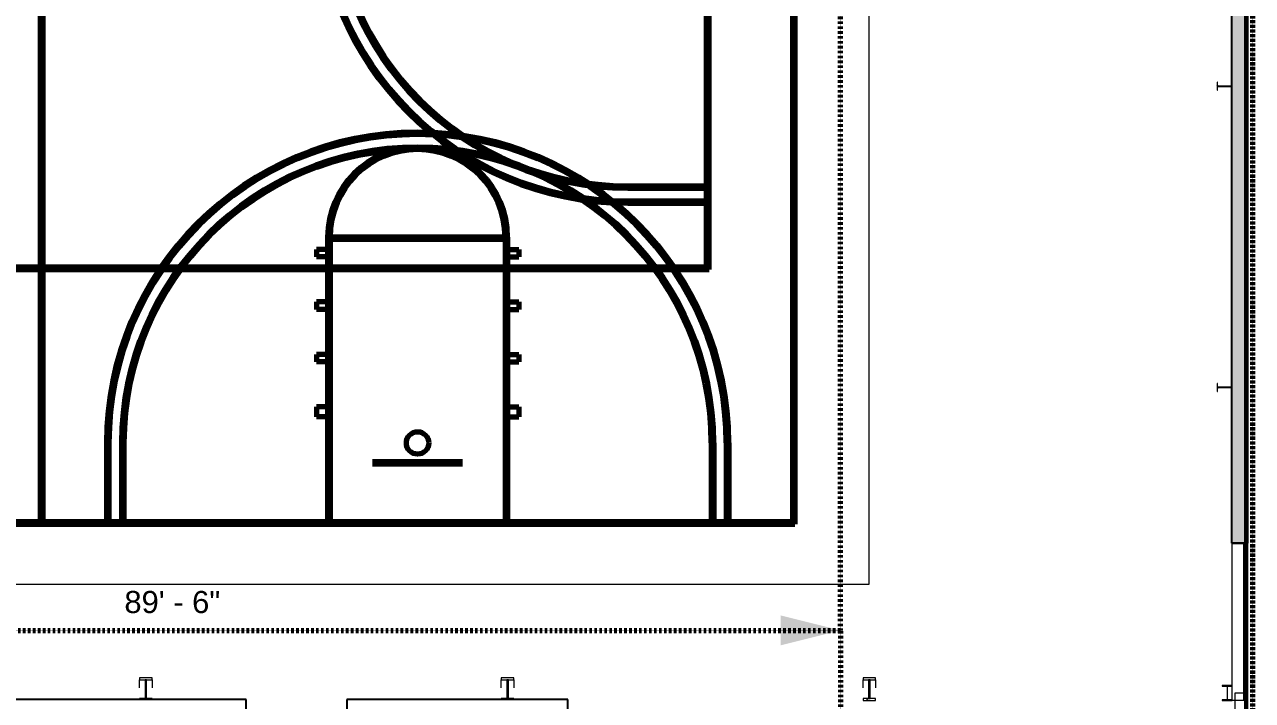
# Model space of a CAD drawing. Header units: inches. Extents: x 0 to 26364, y -23034 to 792.
# Drawn here: x 25305 to 26288, y -22360 to -21818 of the extents above; entities that cross this region are included whole.
import ezdxf

# ---------------------------------------------------------------- set-up
doc = ezdxf.new("R2010")
doc.units = ezdxf.units.IN
doc.header["$MEASUREMENT"] = 0
doc.linetypes.add('Dash', pattern=[0.25, 0.125, -0.125])
doc.linetypes.add('Hidden', pattern=[0.28125, 0.1875, -0.09375])
for name, color, linetype, lineweight in [('A-ANNO-IDEN', 131, 'Continuous', 9), ('A-ANNO-NOTE', 131, 'Continuous', 9), ('A-FLOR', 192, 'Continuous', 13), ('A-FLOR-OTLN', 90, 'Continuous', 70), ('A-GENM', 13, 'Continuous', 13), ('A-PROP-SBCK', 71, 'Hidden', 70), ('A-WALL', 113, 'Continuous', 13), ('A-WALL-PATT', 111, 'Continuous', 25), ('I-WALL', 2, 'Continuous', 13), ('S-BEAM', 12, 'Continuous', 13), ('S-COLS', 52, 'Continuous', 13)]:
    doc.layers.add(name, color=color, linetype=linetype, lineweight=lineweight)
doc.styles.add('Arial_1', font='arial.ttf', dxfattribs={"height": 17.703593})
pattern_1 = [(45, (0, 0), (-19.00703, 19.00703), []), (45, (0, 28.8), (-19.00703, 19.00703), [])]
pattern_2 = [(225, (25691.39, -22360.053), (19.00703, -19.00703), []), (225, (25691.39, -22388.853), (19.00703, -19.00703), [])]
pattern_3 = [(225, (25401.89, -22360.053), (19.00703, -19.00703), []), (225, (25401.89, -22388.853), (19.00703, -19.00703), [])]
pattern_4 = [(225, (25980.89, -22360.053), (19.00703, -19.00703), []), (225, (25980.89, -22388.853), (19.00703, -19.00703), [])]

# ---------------------------------------------------------------- blocks, each defined once
blk = doc.blocks.new('Girt_C - 8_D-1409812-Egress Plan')
at = {"layer": 'S-BEAM'}
for p, q in [((26273.39, -22353.43), (26273.39, -22372.55)), ((26273.58, -22353.43), (26280.75, -22353.43)), ((26281.39, -22372.55), (26281.39, -22359.55))]:
    blk.add_line(p, q, dxfattribs=at)
blk = doc.blocks.new('columns and girder2 - one-1334686-Egress Plan')
at = {"layer": 'S-BEAM', "lineweight": 9}
h = blk.add_hatch(dxfattribs=at)
h.set_pattern_fill('FP_19', color=256, style=0, pattern_type=2)
h.set_pattern_definition(pattern_2)
h.paths.add_polyline_path([(0, -1.25), (-5, -1.25), (-5, -2), (5, -2), (5, -1.25)], flags=0)
h.paths.add_polyline_path([(5, -17.03), (-5, -17.03), (-5, -18.55), (5, -18.55)], flags=0)
h.paths.add_polyline_path([(-5, -1204.89), (-5, -1206.4), (5, -1206.4), (5, -1204.89)], flags=0)
h.paths.add_polyline_path([(5, -1224.25), (-5, -1224.25), (-5, -1225), (5, -1225)], flags=0)
h = blk.add_hatch(dxfattribs=at)
h.set_pattern_fill('FP_19', color=256, style=0, pattern_type=2)
h.set_pattern_definition(pattern_2)
h.paths.add_polyline_path([(-0.63, -2), (-0.63, -17.03), (0.62, -17.03), (0.62, -2)], flags=0)
h.paths.add_polyline_path([(0.62, -1206.4), (-0.63, -1206.4), (-0.63, -1224.25), (0.62, -1224.25)], flags=0)
at = {"layer": 'S-BEAM', "lineweight": 15}
for p, q in [((-5, -1.25), (-5, -2)), ((-5, -2), (5, -2)), ((0.62, -2), (-0.63, -2)), ((-0.63, -2), (-0.63, -17.03)), ((0.62, -17.03), (0.62, -2)), ((5, -2), (5, -1.25)), ((5, -17.03), (-5, -17.03)), ((-5, -17.03), (-5, -18.55)), ((-5, -18.55), (5, -18.55)), ((-0.63, -17.03), (0.62, -17.03)), ((5, -18.55), (5, -17.03))]:
    blk.add_line(p, q, dxfattribs=at)
at = {"layer": 'S-BEAM'}
for p, q in [((-5, -17.03), (-5, -10.69)), ((5, -10.69), (5, -17.03))]:
    blk.add_line(p, q, dxfattribs=at)
blk = doc.blocks.new('columns and girder2 - one-V23-Egress Plan')
at = {"layer": 'S-BEAM', "lineweight": 9}
h = blk.add_hatch(dxfattribs=at)
h.set_pattern_fill('FP_20', color=256, style=0, pattern_type=2)
h.set_pattern_definition(pattern_3)
h.paths.add_polyline_path([(-5, -1.25), (-5, -2), (5, -2), (5, -1.25), (0, -1.25)], flags=0)
h.paths.add_polyline_path([(-5, -17.03), (-5, -18.55), (5, -18.55), (5, -17.03)], flags=0)
h.paths.add_polyline_path([(5, -1204.89), (-5, -1204.89), (-5, -1206.4), (5, -1206.4)], flags=0)
h.paths.add_polyline_path([(5, -1224.25), (-5, -1224.25), (-5, -1225), (5, -1225)], flags=0)
h = blk.add_hatch(dxfattribs=at)
h.set_pattern_fill('FP_20', color=256, style=0, pattern_type=2)
h.set_pattern_definition(pattern_3)
h.paths.add_polyline_path([(-0.63, -2), (-0.63, -17.03), (0.62, -17.03), (0.62, -2)], flags=0)
h.paths.add_polyline_path([(0.62, -1206.4), (-0.63, -1206.4), (-0.63, -1224.25), (0.62, -1224.25)], flags=0)
at = {"layer": 'S-BEAM', "lineweight": 15}
for p, q in [((-5, -1.25), (-5, -2)), ((-5, -2), (5, -2)), ((0.62, -2), (-0.63, -2)), ((-0.63, -2), (-0.63, -17.03)), ((0.62, -17.03), (0.62, -2)), ((5, -2), (5, -1.25)), ((5, -17.03), (-5, -17.03)), ((-5, -17.03), (-5, -18.55)), ((-5, -18.55), (5, -18.55)), ((-0.63, -17.03), (0.62, -17.03)), ((5, -18.55), (5, -17.03))]:
    blk.add_line(p, q, dxfattribs=at)
at = {"layer": 'S-BEAM'}
for p, q in [((-5, -17.03), (-5, -10.69)), ((5, -10.69), (5, -17.03))]:
    blk.add_line(p, q, dxfattribs=at)
blk = doc.blocks.new('columns and girder2 - one-V32-Egress Plan')
at = {"layer": 'S-BEAM', "lineweight": 9}
h = blk.add_hatch(dxfattribs=at)
h.set_pattern_fill('FP_29', color=256, style=0, pattern_type=2)
h.set_pattern_definition(pattern_4)
h.paths.add_polyline_path([(-5, -0.5), (-5, -2), (5, -2), (5, -0.5)], flags=0)
h.paths.add_polyline_path([(5, -17.03), (-5, -17.03), (-5, -18.55), (5, -18.55)], flags=0)
h.paths.add_polyline_path([(5, -1204.89), (-5, -1204.89), (-5, -1206.4), (5, -1206.4)], flags=0)
h.paths.add_polyline_path([(5, -1224.25), (-5, -1224.25), (-5, -1225), (5, -1225)], flags=0)
h = blk.add_hatch(dxfattribs=at)
h.set_pattern_fill('FP_29', color=256, style=0, pattern_type=2)
h.set_pattern_definition(pattern_4)
h.paths.add_polyline_path([(0.62, -2), (-0.63, -2), (-0.63, -17.03), (0.62, -17.03)], flags=0)
h.paths.add_polyline_path([(-0.63, -1206.4), (-0.63, -1224.25), (0.62, -1224.25), (0.62, -1206.4)], flags=0)
at = {"layer": 'S-BEAM', "lineweight": 15}
for p, q in [((5, -0.5), (-5, -0.5)), ((-5, -0.5), (-5, -2)), ((-5, -2), (5, -2)), ((0.62, -2), (-0.63, -2)), ((-0.63, -2), (-0.63, -17.03)), ((0.62, -17.03), (0.62, -2)), ((5, -2), (5, -0.5)), ((5, -17.03), (-5, -17.03)), ((-5, -17.03), (-5, -18.55)), ((-5, -18.55), (5, -18.55)), ((-0.63, -17.03), (0.62, -17.03)), ((5, -18.55), (5, -17.03))]:
    blk.add_line(p, q, dxfattribs=at)
at = {"layer": 'S-BEAM'}
for p, q in [((-5, -17.03), (-5, -10.69)), ((5, -10.69), (5, -17.03))]:
    blk.add_line(p, q, dxfattribs=at)
blk = doc.blocks.new('Girt_Z - 10_D-1236892-Egress Plan')
at = {"layer": 'S-BEAM'}
for p, q in [((26271.39, -22347.55), (26271.39, -22233.68)), ((26280.75, -22359.55), (26280.75, -22233.68)), ((26280.82, -22359.55), (26280.82, -22233.68)), ((26281.39, -22233.68), (26281.39, -22359.55)), ((26271.39, -22359.12), (26271.39, -22347.99)), ((26280.75, -22359.55), (26271.39, -22359.55)), ((26280.82, -22359.55), (26280.75, -22359.55)), ((26281.39, -22359.55), (26280.82, -22359.55))]:
    blk.add_line(p, q, dxfattribs=at)
blk = doc.blocks.new('Path of Travel - 02 Middle-1854141-Egress Plan')
at = {"layer": 'A-GENM', "linetype": 'Dash', "lineweight": 70}
blk.add_line((8.96, 0), (1082.96, 0), dxfattribs=at)
blk = doc.blocks.new('Path of Travel - 02 Middle-1854218-Egress Plan')
at = {"layer": 'A-GENM', "linetype": 'Dash', "lineweight": 70}
blk.add_line((8.96, 0), (1208.96, 0), dxfattribs=at)
blk = doc.blocks.new('Path of Travel - 02 Middle-1854302-Egress Plan')
at = {"layer": 'A-GENM', "linetype": 'Dash', "lineweight": 70}
blk.add_line((8.96, 0), (350.96, 0), dxfattribs=at)

msp = doc.modelspace()

# ---------------------------------------------------------------- hatches: boundary and pattern name
at = {"layer": 'A-ANNO-NOTE'}
msp.add_hatch(color=256, dxfattribs=at).paths.add_polyline_path([(25909.83, -22315.41), (25957.83, -22303.41), (25909.83, -22291.41)], flags=0)
at = {"layer": 'A-WALL-PATT', "lineweight": 9}
h = msp.add_hatch(dxfattribs=at)
h.set_pattern_fill('FP_14', color=256, style=0, pattern_type=2)
h.set_pattern_definition([(0, (0, 0), (0, 24), []), (90, (0, 0), (-24, 1e-15), [])])
h.paths.add_polyline_path([(26281.39, -22233.68), (26282.39, -22233.68), (26282.39, -21124.3), (26281.39, -21124.3), (26281.39, -22232.93)], flags=0)
h = msp.add_hatch(dxfattribs=at)
h.set_pattern_fill('FP_11', color=256, style=0, pattern_type=2)
h.set_pattern_definition([(161.57, (0.96, 0.96), (-7.6802237, -0.0009796), [0, -54.643, 6.067, 0]), (18.43, (-0.96, 0.96), (-7.6802237, 0.0009796), [0, -54.643, 6.067, 0]), (108.43, (0.96, 0.96), (3.8382953, -19.20136532), [18.211, -42.499]), (71.57, (-0.96, 0.96), (3.8382953, 19.20136532), [18.211, -42.499])])
h.paths.add_polyline_path([(26281.39, -22232.93), (26281.39, -21134.3), (26271.39, -21134.3), (26271.39, -22232.93)], flags=0)
at = {"layer": 'S-COLS', "lineweight": 9}
h = msp.add_hatch(dxfattribs=at)
h.set_pattern_fill('FP_8', color=256, style=0, pattern_type=2)
h.set_pattern_definition(pattern_1)
h.paths.add_polyline_path([(26271.01, -21870.8), (26271.39, -21870.8), (26271.39, -21864.31), (26271.01, -21864.31), (26271.01, -21866.76), (26270.81, -21867.24), (26270.33, -21867.44), (26260.25, -21867.44), (26259.77, -21867.24), (26259.57, -21866.76), (26259.57, -21864.31), (26259.19, -21864.31), (26259.19, -21870.8), (26259.57, -21870.8), (26259.57, -21868.35), (26259.77, -21867.87), (26260.25, -21867.67), (26270.33, -21867.67), (26270.81, -21867.87), (26271.01, -21868.35)], flags=0)
h = msp.add_hatch(dxfattribs=at)
h.set_pattern_fill('FP_8', color=256, style=0, pattern_type=2)
h.set_pattern_definition(pattern_1)
h.paths.add_polyline_path([(26263.39, -22359.55), (26271.39, -22359.55), (26271.39, -22359.12), (26268.23, -22359.12), (26267.74, -22358.92), (26267.53, -22358.43), (26267.53, -22348.68), (26267.74, -22348.19), (26268.23, -22347.99), (26271.39, -22347.99), (26271.39, -22347.55), (26263.39, -22347.55), (26263.39, -22347.99), (26266.55, -22347.99), (26267.04, -22348.19), (26267.25, -22348.68), (26267.25, -22358.43), (26267.04, -22358.92), (26266.55, -22359.12), (26263.39, -22359.12)], flags=0)

# ---------------------------------------------------------------- linework, layer by layer
at = {"layer": 'A-FLOR'}
for p, q in [((25980.83, -22266.3), (25980.83, -21385.2)), ((24594.86, -22266.3), (25980.83, -22266.3))]:
    msp.add_line(p, q, dxfattribs=at)
at = {"layer": 'A-FLOR-OTLN'}
for p, q in [((25319.39, -21206.3), (25319.39, -22218.3)), ((25921.39, -21206.3), (25921.39, -22218.3)), ((25317.39, -21208.3), (25317.39, -22216.3)), ((25919.39, -21208.3), (25919.39, -22216.3)), ((25850.61, -22012.3), (25850.61, -21412.3)), ((25852.61, -22014.3), (25852.61, -21410.3)), ((25787.61, -21947.3), (25850.61, -21947.3)), ((25787.61, -21949.3), (25850.61, -21949.3)), ((25787.61, -21959.3), (25850.61, -21959.3)), ((25787.61, -21961.3), (25850.61, -21961.3)), ((25547.39, -21988.3), (25547.39, -22216.3)), ((25689.39, -21988.3), (25549.39, -21988.3)), ((25689.39, -21990.3), (25549.39, -21990.3)), ((25549.39, -21990.3), (25549.39, -22216.3)), ((25689.39, -21990.3), (25689.39, -22216.3)), ((25691.39, -21988.3), (25691.39, -22216.3)), ((25538.39, -21998.3), (25538.39, -22004.3)), ((25547.39, -21998.3), (25538.39, -21998.3)), ((25691.39, -21998.3), (25700.39, -21998.3)), ((25700.39, -21998.3), (25700.39, -22004.3)), ((25547.39, -22004.3), (25538.39, -22004.3)), ((25691.39, -22004.3), (25700.39, -22004.3)), ((24720.61, -22014.3), (25852.61, -22014.3)), ((24722.61, -22012.3), (25850.61, -22012.3)), ((25538.39, -22040.3), (25538.39, -22046.3)), ((25547.39, -22040.3), (25538.39, -22040.3)), ((25691.39, -22040.3), (25700.39, -22040.3)), ((25700.39, -22040.3), (25700.39, -22046.3)), ((25547.39, -22046.3), (25538.39, -22046.3)), ((25691.39, -22046.3), (25700.39, -22046.3)), ((25538.39, -22082.3), (25538.39, -22088.3)), ((25547.39, -22082.3), (25538.39, -22082.3)), ((25547.39, -22088.3), (25538.39, -22088.3)), ((25691.39, -22082.3), (25700.39, -22082.3)), ((25691.39, -22088.3), (25700.39, -22088.3)), ((25700.39, -22082.3), (25700.39, -22088.3)), ((25538.39, -22124.3), (25538.39, -22132.3)), ((25547.39, -22124.3), (25538.39, -22124.3)), ((25691.39, -22124.3), (25700.39, -22124.3)), ((25700.39, -22124.3), (25700.39, -22132.3)), ((25547.39, -22132.3), (25538.39, -22132.3)), ((25691.39, -22132.3), (25700.39, -22132.3)), ((25370.39, -22153.3), (25370.39, -22216.3)), ((25372.39, -22153.3), (25372.39, -22216.3)), ((25382.39, -22153.3), (25382.39, -22216.3)), ((25384.39, -22153.3), (25384.39, -22216.3)), ((25854.39, -22153.3), (25854.39, -22216.3)), ((25856.39, -22153.3), (25856.39, -22216.3)), ((25866.39, -22153.3), (25866.39, -22216.3)), ((25868.39, -22153.3), (25868.39, -22216.3)), ((25655.39, -22168.3), (25583.39, -22168.3)), ((25655.39, -22170.3), (25583.39, -22170.3)), ((24651.83, -22218.3), (25921.39, -22218.3)), ((24653.83, -22216.3), (25919.39, -22216.3))]:
    msp.add_line(p, q, dxfattribs=at)
msp.add_circle((25619.39, -22153.3), 9, dxfattribs=at)
for centre, radius, start, end in [((25787.61, -21712.3), 249, 180, 270), ((25787.61, -21712.3), 247, 180, 270), ((25787.61, -21712.3), 237, 180, 270), ((25787.61, -21712.3), 235, 180, 270), ((25619.39, -22153.3), 249, 90, 180), ((25619.39, -22153.3), 247, 90, 180), ((25619.39, -22153.3), 249, 0, 90), ((25619.39, -22153.3), 247, 0, 90), ((25619.39, -22153.3), 237, 90, 180), ((25619.39, -22153.3), 235, 90, 180), ((25619.39, -21988.3), 72, 0, 180), ((25619.39, -21988.3), 70, 360, 180), ((25619.39, -22153.3), 237, 0, 90), ((25619.39, -22153.3), 235, 0, 90)]:
    msp.add_arc(centre, radius, start, end, dxfattribs=at)
at = {"layer": 'A-PROP-SBCK'}
msp.add_line((26287.52, -20555.01), (26287.52, -23033.97), dxfattribs=at)
at = {"layer": 'A-WALL', "lineweight": 9}
for p, q in [((26281.39, -22233.68), (26281.39, -21124.3)), ((26282.39, -22233.68), (26282.39, -21123.3)), ((26271.39, -22232.93), (26271.39, -21134.3)), ((26271.39, -22232.93), (26281.39, -22232.93))]:
    msp.add_line(p, q, dxfattribs=at)
at = {"layer": 'A-WALL', "lineweight": 25}
for p, q in [((26283.89, -22233.68), (26283.89, -21121.8)), ((26270.64, -21135.05), (26270.64, -22233.68)), ((26270.64, -22233.68), (26283.89, -22233.68)), ((26281.89, -22233.74), (26281.89, -22372.24)), ((26283.47, -22233.74), (26281.89, -22233.74)), ((26283.47, -22372.24), (26283.47, -22233.74))]:
    msp.add_line(p, q, dxfattribs=at)
at = {"layer": 'I-WALL', "lineweight": 25}
for p, q in [((25482.27, -22358.8), (25160.77, -22358.8)), ((25482.27, -22370.3), (25482.27, -22358.8)), ((25739.52, -22358.8), (25562.77, -22358.8)), ((25562.77, -22358.8), (25562.77, -22370.3)), ((25739.52, -22370.3), (25739.52, -22358.8))]:
    msp.add_line(p, q, dxfattribs=at)
at = {"layer": 'S-COLS', "lineweight": 15}
for p, q in [((26259.57, -21864.31), (26259.19, -21864.31)), ((26259.19, -21864.31), (26259.19, -21870.8)), ((26259.57, -21866.76), (26259.57, -21864.31)), ((26271.39, -21864.31), (26271.01, -21864.31)), ((26271.01, -21864.31), (26271.01, -21866.76)), ((26271.39, -21870.8), (26271.39, -21864.31)), ((26259.19, -21870.8), (26259.57, -21870.8)), ((26259.57, -21870.8), (26259.57, -21868.35)), ((26270.33, -21867.44), (26260.25, -21867.44)), ((26260.25, -21867.67), (26270.33, -21867.67)), ((26271.01, -21868.35), (26271.01, -21870.8)), ((26271.01, -21870.8), (26271.39, -21870.8)), ((26259.57, -22105.56), (26259.19, -22105.56)), ((26259.19, -22105.56), (26259.19, -22112.05)), ((26259.57, -22108.01), (26259.57, -22105.56)), ((26259.57, -22112.05), (26259.57, -22109.6)), ((26270.33, -22108.69), (26260.25, -22108.69)), ((26260.25, -22108.92), (26270.33, -22108.92)), ((26271.39, -22105.56), (26271.01, -22105.56)), ((26271.01, -22105.56), (26271.01, -22108.01)), ((26271.01, -22109.6), (26271.01, -22112.05)), ((26271.39, -22112.05), (26271.39, -22105.56)), ((26259.19, -22112.05), (26259.57, -22112.05)), ((26271.01, -22112.05), (26271.39, -22112.05)), ((26271.39, -22347.55), (26263.39, -22347.55)), ((26263.39, -22347.55), (26263.39, -22347.99)), ((26263.39, -22347.99), (26266.55, -22347.99)), ((26267.25, -22348.68), (26267.25, -22358.43)), ((26267.53, -22358.43), (26267.53, -22348.68)), ((26268.23, -22347.99), (26271.39, -22347.99)), ((26271.39, -22347.99), (26271.39, -22347.55)), ((26266.55, -22359.12), (26263.39, -22359.12)), ((26263.39, -22359.12), (26263.39, -22359.55)), ((26263.39, -22359.55), (26271.39, -22359.55)), ((26271.39, -22359.12), (26268.23, -22359.12)), ((26271.39, -22359.55), (26271.39, -22359.12))]:
    msp.add_line(p, q, dxfattribs=at)
for centre, radius, start, end in [((26260.25, -21866.76), 0.683, 180, 270), ((26260.25, -21868.35), 0.683, 90, 180), ((26270.33, -21866.76), 0.683, 270, 0), ((26270.33, -21868.35), 0.683, 0, 90), ((26260.25, -22108.01), 0.683, 180, 270), ((26260.25, -22109.6), 0.683, 90, 180), ((26270.33, -22108.01), 0.683, 270, 0), ((26270.33, -22109.6), 0.683, 0, 90), ((26266.55, -22348.68), 0.691, 0, 90), ((26268.23, -22348.68), 0.691, 90, 180), ((26266.55, -22358.43), 0.691, 270, 0), ((26268.23, -22358.43), 0.691, 180, 270)]:
    msp.add_arc(centre, radius, start, end, dxfattribs=at)

# ---------------------------------------------------------------- block references
at = {"layer": 'A-GENM'}
for name, p, rotation in [('Path of Travel - 02 Middle-1854218-Egress Plan', (25957.83, -22312.37), 90), ('Path of Travel - 02 Middle-1854302-Egress Plan', (25957.83, -22294.45), 270)]:
    msp.add_blockref(name, p, dxfattribs=dict(at, rotation=rotation))
msp.add_blockref('Path of Travel - 02 Middle-1854141-Egress Plan', (24874.87, -22303.41), dxfattribs=at)
at = {"layer": 'S-BEAM', "rotation": 180}
for name, p in [('columns and girder2 - one-V23-Egress Plan', (25401.89, -22360.05)), ('columns and girder2 - one-1334686-Egress Plan', (25691.39, -22360.05)), ('columns and girder2 - one-V32-Egress Plan', (25980.89, -22360.05))]:
    msp.add_blockref(name, p, dxfattribs=at)
at = {"layer": 'S-BEAM'}
for name in ['Girt_Z - 10_D-1236892-Egress Plan', 'Girt_C - 8_D-1409812-Egress Plan']:
    msp.add_blockref(name, (0, 0), dxfattribs=at)

# ---------------------------------------------------------------- next in the draw order: texts
at = {"layer": 'A-ANNO-IDEN', "insert": (25423.1, -22271.83), "char_height": 17.704, "width": 91.368, "attachment_point": 2, "line_spacing_factor": 0.938532, "style": 'Arial_1', "bg_fill": 3, "box_fill_scale": 1.25, "bg_fill_color": 0, "bg_fill_transparency": 0}
msp.add_mtext('89\' - 6"', dxfattribs=at)

doc.saveas('drawing.dxf')
